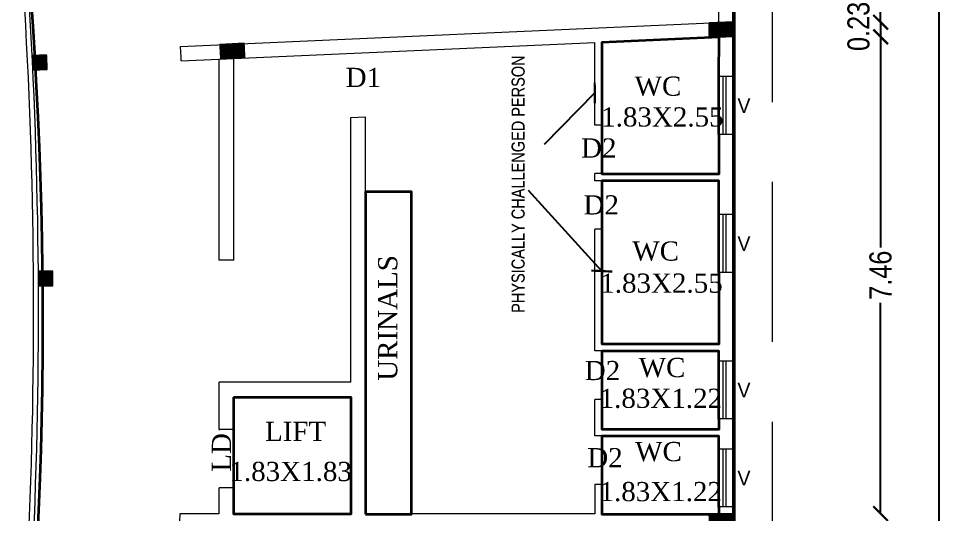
# Model space of a CAD drawing. Header units: metres. Extents: x 43 to 977, y 102 to 459.
# Drawn here: x 595.08 to 609.68, y 166.81 to 174.55 of the extents above; entities that cross this region are included whole.
import ezdxf

# ---------------------------------------------------------------- set-up
doc = ezdxf.new("R2010")
doc.units = ezdxf.units.M
doc.header["$MEASUREMENT"] = 0
doc.header["$PDMODE"] = 3
doc.linetypes.add('HIDDEN', pattern=[0.375, 0.25, -0.125])
doc.layers.get('0').update_dxf_attribs({"lineweight": 0})
doc.layers.get('Defpoints').update_dxf_attribs({"lineweight": 0})
for name, color, linetype, lineweight in [('BLK_1_FLR_1_BLT_UP_AREA_DEDUCT_EXISTING', 4, 'Continuous', 35), ('BLK_1_FLR_1_EXIT_WIDTH_STAIR _7', 4, 'Continuous', 35), ('BLK_1_FLR_1_URINAL', 4, 'Continuous', 35), ('BLK_1_FLR_1_WATER_CLOSET', 4, 'Continuous', 35), ('Column', 1, 'Continuous', 0), ('DOOR', 1, 'Continuous', 0), ('ELEV', 2, 'Continuous', 0), ('fence', 15, 'Continuous', 0), ('hatch', 7, 'Continuous', 0), ('RTEXT', 4, 'Continuous', 0), ('Staircase', 140, 'Continuous', 0), ('TEXT', 130, 'Continuous', 0), ('WALL', 7, 'Continuous', 0)]:
    doc.layers.add(name, color=color, linetype=linetype, lineweight=lineweight)
doc.layers.add('BLK_1_FLR_1_BLT_UP_AREA_EXISTING', color=10, linetype='Continuous')
doc.layers.add('BLK_1_FLR_1_SP_WC', color=140, linetype='Continuous', lineweight=35, plot=False)
doc.styles.add('ARIAL NARROW', font='')
doc.styles.add('RTEXT', font='arial.ttf', dxfattribs={"width": 0.8, "height": 8})
doc.styles.add('style2', font='romantic.ttf')
doc.styles.add('visa', font='swissc.ttf')
doc.styles.get('ARIAL NARROW').set_extended_font_data('Lydian BT')
doc.dimstyles.new('o3', dxfattribs={"dimscale": 0.23, "dimtxt": 0.9, "dimasz": 1, "dimexe": 5, "dimexo": 9, "dimgap": 0.23, "dimtad": 0, "dimzin": 3, "dimdsep": 46, "dimtxsty": 'visa', "dimblk": 'ARCHTICK', "dimcen": 0.09, "dimse1": 1, "dimse2": 1, "dimclrd": 7, "dimclre": 256, "dimclrt": 7, "dimadec": 0, "dimazin": 0, "dimtfac": 0.23, "dimtofl": 0, "dimtmove": 2, "dimatfit": 1, "dimldrblk": 'ARCHTICK', "dimfxl": 0, "dimtolj": 1, "dimtzin": 0, "dimarcsym": 0})

# ---------------------------------------------------------------- blocks, each defined once
blk = doc.blocks.new('_ArchTick')
at = {"color": 0, "const_width": 0.15}
blk.add_lwpolyline([(-0.5, -0.5), (0.5, 0.5)], dxfattribs=at)
blk = doc.blocks.new('*D550')
at = {"layer": 'Defpoints', "color": 0, "lineweight": 30}
for p in [(606.022, 181.953), (606.024, 174.5), (608.549, 174.5)]:
    blk.add_point(p, dxfattribs=at)
at = {"layer": 'WALL', "color": 7, "lineweight": -2}
for p, q in [((608.549, 181.953), (608.549, 178.657)), ((608.549, 174.5), (608.549, 177.796))]:
    blk.add_line(p, q, dxfattribs=at)
at = {"layer": 'WALL', "color": 7, "lineweight": -2, "xscale": 0.23, "yscale": 0.23, "zscale": 0.23}
for p, rotation in [((608.549, 181.953), 90), ((608.549, 174.5), 270)]:
    blk.add_blockref('_ArchTick', p, dxfattribs=dict(at, rotation=rotation))
at = {"layer": 'WALL', "color": 7, "insert": (608.549, 178.227), "char_height": 0.345, "attachment_point": 5, "rotation": 90, "style": 'visa'}
blk.add_mtext('\\A1;7.45', dxfattribs=at)
blk = doc.blocks.new('*D551')
at = {"layer": 'Defpoints', "color": 0, "lineweight": 30}
for p in [(606.024, 174.5), (606.024, 174.272), (608.549, 174.272)]:
    blk.add_point(p, dxfattribs=at)
at = {"layer": 'WALL', "color": 7, "lineweight": -2}
blk.add_line((608.549, 174.5), (608.549, 174.272), dxfattribs=at)
at = {"layer": 'WALL', "color": 7, "lineweight": -2, "xscale": 0.23, "yscale": 0.23, "zscale": 0.23}
for p, rotation in [((608.549, 174.5), 90), ((608.549, 174.272), 270)]:
    blk.add_blockref('_ArchTick', p, dxfattribs=dict(at, rotation=rotation))
at = {"layer": 'WALL', "color": 7, "insert": (608.205, 174.434), "char_height": 0.345, "attachment_point": 5, "rotation": 90, "style": 'visa'}
blk.add_mtext('\\A1;0.23', dxfattribs=at)
blk = doc.blocks.new('*D552')
at = {"layer": 'Defpoints', "color": 0, "lineweight": 30}
for p in [(606.024, 174.272), (606.024, 166.817), (608.549, 166.817)]:
    blk.add_point(p, dxfattribs=at)
at = {"layer": 'WALL', "color": 7, "lineweight": -2}
for p, q in [((608.549, 174.272), (608.549, 170.978)), ((608.549, 166.817), (608.549, 170.11))]:
    blk.add_line(p, q, dxfattribs=at)
at = {"layer": 'WALL', "color": 7, "lineweight": -2, "xscale": 0.23, "yscale": 0.23, "zscale": 0.23}
for p, rotation in [((608.549, 174.272), 90), ((608.549, 166.817), 270)]:
    blk.add_blockref('_ArchTick', p, dxfattribs=dict(at, rotation=rotation))
at = {"layer": 'WALL', "color": 7, "insert": (608.549, 170.544), "char_height": 0.345, "attachment_point": 5, "rotation": 90, "style": 'visa'}
blk.add_mtext('\\A1;7.46', dxfattribs=at)
blk = doc.blocks.new('*D577')
at = {"layer": 'Defpoints', "color": 0, "lineweight": 30}
for p in [(606.025, 182.185), (605.85, 143.866), (609.458, 143.866)]:
    blk.add_point(p, dxfattribs=at)
at = {"layer": 'WALL', "color": 7, "lineweight": -2}
for p, q in [((609.458, 182.185), (609.458, 163.572)), ((609.458, 143.866), (609.458, 162.479))]:
    blk.add_line(p, q, dxfattribs=at)
at = {"layer": 'WALL', "color": 7, "lineweight": -2, "xscale": 0.23, "yscale": 0.23, "zscale": 0.23}
for p, rotation in [((609.458, 182.185), 90), ((609.458, 143.866), 270)]:
    blk.add_blockref('_ArchTick', p, dxfattribs=dict(at, rotation=rotation))
at = {"layer": 'WALL', "color": 7, "insert": (609.458, 163.025), "char_height": 0.345, "attachment_point": 5, "rotation": 90, "style": 'visa'}
blk.add_mtext('\\A1;38.32', dxfattribs=at)

msp = doc.modelspace()

# ---------------------------------------------------------------- hatches: boundary and pattern name
at = {"layer": 'hatch'}
h = msp.add_hatch(dxfattribs=at)
h.set_pattern_fill('ANSI31', color=256, scale=0.025396, angle=76.153846, style=0)
h.set_pattern_definition([(121.153846154, (-15672.1806707, 7236.9559182), (-0.002716696904, -0.0016423005312), [])])
h.paths.add_polyline_path([(606.25213, 174.50683), (605.8716, 174.48843), (605.8716, 174.26014), (606.25213, 174.278)])
h = msp.add_hatch(dxfattribs=at)
h.set_pattern_fill('ANSI31', color=256, scale=0.025396, angle=87.312312, style=0)
h.set_pattern_definition([(47.68768849, (2517.1957053, -5181.0811657), (0.0023475164164, -0.0021369978422), [])])
h.paths.add_polyline_path([(598.22656, 174.15181), (598.23728, 173.92349), (598.61781, 173.94135), (598.60709, 174.16967)])
h = msp.add_hatch(dxfattribs=at)
h.set_pattern_fill('ANSI31', color=256, scale=0.025396, angle=87.403427, style=0)
h.set_pattern_definition([(47.59657256, (2505.7423328, -5184.2995473), (0.0023441150396, -0.0021407283303), [])])
h.paths.add_polyline_path([(595.53058, 173.76036), (595.52023, 173.98869), (595.2919, 173.97834), (595.30225, 173.75)])
h = msp.add_hatch(dxfattribs=at)
h.set_pattern_fill('ANSI31', color=256, scale=0.025396, angle=90, style=0)
h.set_pattern_definition([(45, (2261.1314132, -5268.7173815), (0.0022447263868, -0.0022447263868), [])])
h.paths.add_polyline_path([(595.61833, 170.38007), (595.61833, 170.60863), (595.38976, 170.60863), (595.38976, 170.38007)])
h = msp.add_hatch(dxfattribs=at)
h.set_pattern_fill('ANSI31', color=256, scale=0.025396, angle=90, style=0)
h.set_pattern_definition([(45, (2271.6094745, -5272.514059), (0.0022447263868, -0.0022447263868), [])])
h.paths.add_polyline_path([(605.86783, 166.81196), (605.86783, 166.58339), (606.24877, 166.58339), (606.24877, 166.81196)])

# ---------------------------------------------------------------- linework, layer by layer
at = {"layer": 'BLK_1_FLR_1_BLT_UP_AREA_DEDUCT_EXISTING', "color": 26, "lineweight": 35}
msp.add_lwpolyline([(595.37861, 166.4268), (595.39867, 166.86553), (595.4186, 167.37824), (595.4325, 167.81226), (595.44462, 168.28855), (595.4534, 168.75937), (595.46006, 169.37602), (595.46137, 169.70668), (595.46035, 170.21033), (595.45642, 170.65401), (595.44959, 171.10126), (595.43854, 171.60118), (595.4243, 172.08857), (595.40774, 172.54802), (595.38766, 173.01761), (595.36402, 173.49435), (595.33481, 174.00882), (595.30739, 174.44), (595.27155, 174.94879)], dxfattribs=at)
at = {"layer": 'BLK_1_FLR_1_BLT_UP_AREA_EXISTING', "color": 26, "lineweight": 50}
msp.add_lwpolyline([(602.8964, 196.00213), (603.21557, 195.03828), (603.5227, 194.07053), (603.81775, 193.09902), (604.10068, 192.12392), (604.37143, 191.14536), (604.62997, 190.16351), (604.87626, 189.17851), (605.11026, 188.19052), (605.33193, 187.1997), (605.54124, 186.20618), (605.92264, 184.21172), (606.09467, 183.21108), (606.15983, 182.81127), (606.25423, 182.20837), (606.25585, 143.85945), (535.38478, 143.85945)], dxfattribs=at)
at = {"layer": 'BLK_1_FLR_1_EXIT_WIDTH_STAIR _7', "color": 30, "lineweight": 35, "ltscale": 20}
msp.add_lwpolyline([(598.44207, 168.63993), (600.2706, 168.63993), (600.2706, 166.80946), (598.44207, 166.80946)], close=True, dxfattribs=at)
at = {"layer": 'BLK_1_FLR_1_SP_WC', "color": 213, "lineweight": 35}
for points in [[(606.02523, 172.74236), (606.02107, 172.74236), (606.02107, 173.65187), (606.02523, 174.26465), (604.19107, 174.18385), (604.19107, 172.12946), (606.02523, 172.12946)], [(604.19107, 172.01946), (604.19107, 169.46946), (606.02523, 169.46946), (606.02523, 170.58483), (606.02107, 170.58483), (606.02107, 171.49434), (606.02186, 172.01946)]]:
    msp.add_lwpolyline(points, close=True, dxfattribs=at)
at = {"layer": 'BLK_1_FLR_1_URINAL', "color": 235, "lineweight": 35, "ltscale": 20}
msp.add_lwpolyline([(600.49916, 166.80946), (601.21961, 166.80946), (601.21961, 171.84748), (600.49916, 171.84748)], close=True, dxfattribs=at)
at = {"layer": 'BLK_1_FLR_1_WATER_CLOSET', "color": 1, "lineweight": 35, "ltscale": 20}
for points in [[(606.02107, 169.20421), (606.0212, 169.35946), (604.19107, 169.35946), (604.19107, 168.13946), (606.02523, 168.13946), (606.02523, 168.29471), (606.02107, 168.29471)], [(606.02107, 167.82826), (606.0212, 168.02946), (604.19107, 168.02946), (604.19107, 166.80946), (606.02523, 166.80946), (606.02523, 166.91875), (606.02107, 166.91875)]]:
    msp.add_lwpolyline(points, close=True, dxfattribs=at)
at = {"layer": 'Column'}
for points in [[(606.25213, 174.278), (606.25213, 174.50683), (605.8716, 174.48897), (605.8716, 174.26014)], [(598.61781, 173.94135), (598.60709, 174.16967), (598.22656, 174.15181), (598.23728, 173.92349)], [(595.53058, 173.76036), (595.52023, 173.98869), (595.2919, 173.97834), (595.30225, 173.75)], [(595.61833, 170.38007), (595.61833, 170.60863), (595.38976, 170.60863), (595.38976, 170.38007)], [(606.24877, 166.58339), (606.24877, 166.81196), (605.86783, 166.81196), (605.86783, 166.58339)]]:
    msp.add_lwpolyline(points, close=True, dxfattribs=at)
at = {"layer": 'DOOR', "color": 2, "ltscale": 20}
for p, q in [((606.02356, 173.65437), (606.25213, 173.65437)), ((606.25213, 172.74486), (606.02356, 172.74486)), ((606.02356, 171.49684), (606.25213, 171.49684)), ((606.25213, 170.58733), (606.02356, 170.58733)), ((606.02356, 169.20671), (606.25213, 169.20671)), ((606.25213, 168.2972), (606.02356, 168.2972)), ((606.02356, 167.83075), (606.25213, 167.83075)), ((606.25213, 166.92125), (606.02356, 166.92125))]:
    msp.add_line(p, q, dxfattribs=at)
at = {"layer": 'ELEV', "linetype": 'HIDDEN', "ltscale": 10}
for p, q in [((606.02356, 172.74486), (606.02356, 173.65437)), ((606.08705, 172.74486), (606.08705, 173.65437)), ((606.13784, 172.74486), (606.13784, 173.65437)), ((606.25213, 172.74486), (606.25213, 173.65437)), ((606.02356, 170.58733), (606.02356, 171.49684)), ((606.08705, 170.58733), (606.08705, 171.49684)), ((606.13784, 170.58733), (606.13784, 171.49684)), ((606.25213, 170.58733), (606.25213, 171.49684)), ((606.02356, 168.2972), (606.02356, 169.20671)), ((606.08705, 168.2972), (606.08705, 169.20671)), ((606.13784, 168.2972), (606.13784, 169.20671)), ((606.25213, 168.2972), (606.25213, 169.20671)), ((606.02356, 166.92125), (606.02356, 167.83075)), ((606.08705, 166.92125), (606.08705, 167.83075)), ((606.13784, 166.92125), (606.13784, 167.83075)), ((606.25213, 166.92125), (606.25213, 167.83075))]:
    msp.add_line(p, q, dxfattribs=at)
at = {"layer": 'fence', "linetype": 'HIDDEN', "ltscale": 10}
msp.add_line((606.86164, 143.25202), (606.86164, 182.25616), dxfattribs=at)
at = {"layer": 'Staircase'}
for centre, radius, start, end in [((513.92614, 169.96737), 81.39025, 352.5458879, 4.8946026), ((513.99436, 169.97027), 81.39823, 352.4827903, 4.8969172)]:
    msp.add_arc(centre, radius, start, end, dxfattribs=at)
at = {"layer": 'WALL'}
for p, q in [((606.25213, 143.86616), (606.25213, 182.20985)), ((606.02356, 174.49578), (606.02356, 181.94547)), ((597.61223, 174.12209), (606.25213, 174.50683)), ((605.87163, 174.48843), (606.02342, 174.49577)), ((606.02335, 174.39267), (606.02335, 174.39481)), ((604.19356, 174.18634), (606.25213, 174.278)), ((606.02356, 172.13196), (606.02356, 174.26727)), ((597.62327, 173.89379), (604.08356, 174.18144)), ((604.08356, 172.89196), (604.08356, 174.18144)), ((604.19356, 172.89196), (604.19356, 174.18634)), ((604.19356, 172.89196), (604.08356, 172.89196)), ((606.03101, 172.89196), (606.02356, 172.89196)), ((604.08356, 172.02196), (604.08356, 172.13196)), ((606.02356, 172.13196), (604.08356, 172.13196)), ((606.02356, 172.02196), (604.08356, 172.02196)), ((606.02356, 169.47196), (606.02356, 172.02196)), ((604.08356, 169.36196), (604.08356, 171.26196)), ((604.19356, 171.26196), (604.08356, 171.26196)), ((604.19356, 169.47196), (604.19356, 171.26196)), ((606.02356, 169.47196), (604.19356, 169.47196)), ((606.02356, 169.36196), (604.08356, 169.36196)), ((606.02356, 168.14196), (606.02356, 169.36196)), ((604.08356, 168.03196), (604.08356, 168.60196)), ((604.19356, 168.60196), (604.08356, 168.60196)), ((604.19356, 168.14196), (604.19356, 168.60196)), ((606.03101, 168.60196), (606.02356, 168.60196)), ((606.02356, 168.14196), (604.19356, 168.14196)), ((606.02356, 168.03196), (604.08356, 168.03196)), ((606.02356, 143.86616), (606.02356, 168.03196)), ((604.19356, 167.27196), (604.08356, 167.27196)), ((597.60085, 166.81196), (597.58834, 166.58339)), ((597.60085, 166.81196), (597.58834, 166.58339)), ((598.21121, 166.81196), (597.60085, 166.81196)), ((598.21121, 166.81196), (597.60085, 166.81196)), ((600.27309, 166.81196), (598.44009, 166.81196)), ((604.08356, 166.81196), (600.50166, 166.81196)), ((606.03101, 166.81196), (604.19356, 166.81196)), ((605.87117, 166.81196), (605.86783, 166.81196))]:
    msp.add_line(p, q, dxfattribs=at)
at = {"layer": 'WALL', "ltscale": 20}
for p, q in [((598.216, 170.77763), (598.216, 173.92018)), ((598.446, 170.77763), (598.446, 173.93042)), ((600.27166, 173.01072), (600.50166, 173.02096)), ((600.27166, 168.87099), (600.27166, 173.01072)), ((600.50166, 168.87099), (600.50166, 173.02096)), ((601.2221, 171.84998), (600.50166, 171.84998)), ((601.2221, 166.81196), (601.2221, 171.84998)), ((598.446, 170.77763), (598.216, 170.77763)), ((600.27166, 168.87099), (598.216, 168.87099)), ((598.216, 168.13541), (598.216, 168.87099)), ((600.50166, 166.81196), (600.50166, 168.87099)), ((600.27309, 168.64242), (598.44456, 168.64242)), ((598.44456, 168.13541), (598.44456, 168.64242)), ((600.27309, 166.81196), (600.27309, 168.64242)), ((598.216, 168.13541), (598.44456, 168.13541)), ((598.216, 168.13541), (598.216, 168.12306)), ((598.216, 166.81196), (598.216, 167.22114)), ((598.44456, 167.22114), (598.216, 167.22114)), ((598.44456, 166.81196), (598.44456, 167.22114)), ((604.08356, 167.27196), (604.08356, 166.81196)), ((604.19356, 167.27196), (604.19356, 166.81196))]:
    msp.add_line(p, q, dxfattribs=at)
at = {"layer": 'WALL', "color": 7}
msp.add_lwpolyline([(577.32673, 208.17558), (577.32669, 212.7679), (580.58007, 212.7679, -0.20759987), (594.66416, 159.3262), (594.66416, 159.3262), (594.66416, 159.3262), (591.83033, 159.31493), (546.63085, 159.3278, -0.20934812), (560.55893, 213.22147), (563.61155, 213.22147), (563.61155, 208.19379), (577.32673, 208.17558), (577.32669, 212.7679), (580.58007, 212.7679)], format="xyb", dxfattribs=at)
at = {"layer": 'WALL'}
msp.add_arc((526.69486, 170.57741), 71.00589, 2.6770141, 2.8614474, dxfattribs=at)

# ---------------------------------------------------------------- texts
at = {"layer": 'RTEXT', "style": 'RTEXT', "width": 0.8}
for p in [(602.98612, 169.95456), (602.98861, 169.95706)]:
    msp.add_text('PHYSICALLY CHALLENGED PERSON', height=0.2031694, rotation=90, dxfattribs=at).set_placement(p)
at = {"layer": 'TEXT', "color": 4, "style": 'style2'}
for s, p in [('D1', (600.19106, 173.48644)), ('WC', (604.70548, 173.35041)), ('1.83X2.55', (604.18285, 172.86884)), ('D2', (603.86902, 172.38343)), ('D2', (603.90715, 171.49384)), ('WC', (604.67, 170.77225)), ('1.83X2.55', (604.16907, 170.2708)), ('WC', (604.76953, 168.95198)), ('D2', (603.92704, 168.90402)), ('1.83X1.22', (604.15887, 168.47041)), ('LIFT', (598.93177, 167.95257)), ('WC', (604.71374, 167.63803)), ('D2', (603.96618, 167.54192)), ('1.83X1.83', (598.37519, 167.32666)), ('1.83X1.22', (604.15716, 167.01213))]:
    msp.add_text(s, height=0.3, dxfattribs=at).set_placement(p)
at = {"layer": 'TEXT', "style": 'ARIAL NARROW'}
for p in [(606.31191, 173.08152), (606.31191, 170.92399), (606.31191, 168.63387), (606.31191, 167.25791)]:
    msp.add_text('V', height=0.22857, dxfattribs=at).set_placement(p)
at = {"layer": 'TEXT', "color": 4, "style": 'style2'}
for s, p in [('URINALS', (600.99789, 168.89489)), ('LD', (598.40033, 167.47226))]:
    msp.add_text(s, height=0.3, rotation=90, dxfattribs=at).set_placement(p)

# ---------------------------------------------------------------- dimensions: what is measured, and where the dimension line sits
at = {"layer": 'WALL'}
for base, p1, p2, picture, middle in [((609.45818, 143.86616), (606.02546, 182.18466), (605.84975, 143.86616), '*D577', (609.45818, 163.02541)), ((608.54916, 174.50041), (606.02242, 181.95326), (606.02356, 174.50041), '*D550', (608.54916, 178.22684)), ((608.54916, 166.81659), (606.02356, 174.27178), (606.02356, 166.81659), '*D552', (608.54916, 170.54419))]:
    dim = msp.add_linear_dim(base=base, p1=p1, p2=p2, angle=90, dimstyle='o3', override={"dimtxt": 1.5, "dimpost": '\\X'}, dxfattribs=at)
    dim.commit()
    dim.dimension.update_dxf_attribs({"geometry": picture, "text_midpoint": middle})
dim = msp.add_linear_dim(base=(608.54916, 174.27178), p1=(606.02356, 174.50041), p2=(606.02356, 174.27178), angle=90, dimstyle='o3', override={"dimtxt": 1.5, "dimpost": '\\X'}, dxfattribs=at)
dim.commit()
dim.dimension.update_dxf_attribs({"geometry": '*D551', "text_midpoint": (608.20478, 174.43367), "dimtype": 160})

# ---------------------------------------------------------------- leaders
at = {"layer": 'WALL', "ltscale": 20}
for points in [[(604.08356, 173.39587), (603.29015, 172.58946)], [(604.19356, 170.60878), (603.04929, 171.86793)]]:
    msp.add_leader(points, dimstyle='o3', override={"dimgap": 0.23, "dimtad": 0, "dimfxl": 100, "dimfxlon": 1}, dxfattribs=at)

doc.saveas('drawing.dxf')
